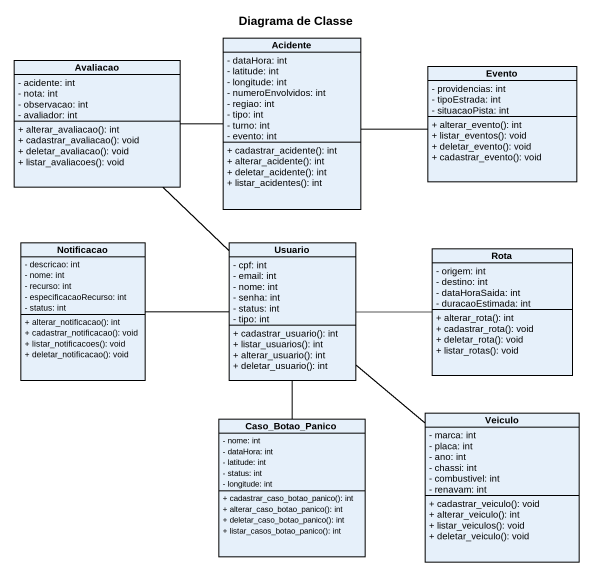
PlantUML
@startuml
title Diagrama de Classe
hide circle
hide empty members
skinparam classAttributeIconSize 0
class Avaliacao {
  - acidente: int
  - nota: int
  - observacao: int
  - avaliador: int
  + alterar_avaliacao(): int
  + cadastrar_avaliacao(): void
  + deletar_avaliacao(): void
  + listar_avaliacoes(): void
}
class Acidente {
  - dataHora: int
  - latitude: int
  - longitude: int
  - numeroEnvolvidos: int
  - regiao: int
  - tipo: int
  - turno: int
  - evento: int
  + cadastrar_acidente(): int
  + alterar_acidente(): int
  + deletar_acidente(): int
  + listar_acidentes(): int
}
class Evento {
  - providencias: int
  - tipoEstrada: int
  - situacaoPista: int
  + alterar_evento(): int
  + listar_eventos(): void
  + deletar_evento(): void
  + cadastrar_evento(): void
}
class Notificacao {
  - descricao: int
  - nome: int
  - recurso: int
  - especificacaoRecurso: int
  - status: int
  + alterar_notificacao(): int
  + cadastrar_notificacao(): void
  + listar_notificacoes(): void
  + deletar_notificacao(): void
}
class Usuario {
  - cpf: int
  - email: int
  - nome: int
  - senha: int
  - status: int
  - tipo: int
  + cadastrar_usuario(): int
  + listar_usuarios(): int
  + alterar_usuario(): int
  + deletar_usuario(): int
}
class Rota {
  - origem: int
  - destino: int
  - dataHoraSaida: int
  - duracaoEstimada: int
  + alterar_rota(): int
  + cadastrar_rota(): void
  + deletar_rota(): void
  + listar_rotas(): void
}
class Caso_Botao_Panico {
  - nome: int
  - dataHora: int
  - latitude: int
  - status: int
  - longitude: int
  + cadastrar_caso_botao_panico(): int
  + alterar_caso_botao_panico(): int
  + deletar_caso_botao_panico(): int
  + listar_casos_botao_panico(): int
}
class Veiculo {
  - marca: int
  - placa: int
  - ano: int
  - chassi: int
  - combustivel: int
  - renavam: int
  + cadastrar_veiculo(): void
  + alterar_veiculo(): int
  + listar_veiculos(): void
  + deletar_veiculo(): void
}
Avaliacao -right- Acidente
Acidente -right- Evento
Notificacao -right- Usuario
Usuario -up- Avaliacao
Usuario -- Caso_Botao_Panico
Rota -left- Usuario
Veiculo -up- Usuario
@enduml
